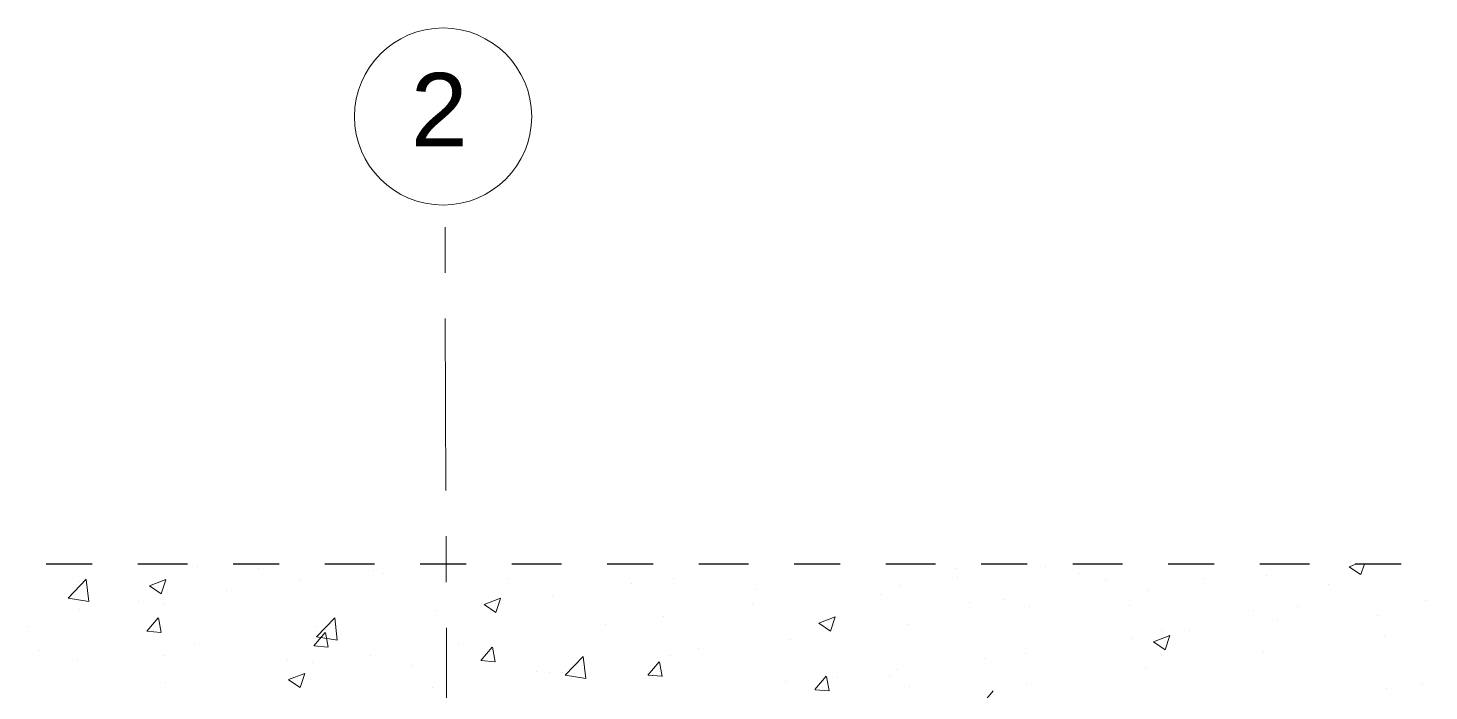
# Model space of a CAD drawing. Header units: inches. Extents: x -1721 to -596, y -6348 to -3031.
# Drawn here: x -800.536 to -797.479, y -3125.723 to -3124.276 of the extents above; entities that cross this region are included whole.
import ezdxf

# ---------------------------------------------------------------- set-up
doc = ezdxf.new("R2010")
doc.units = ezdxf.units.IN
doc.header["$MEASUREMENT"] = 0
for name, pattern in [('$0$ACAD_ISO10W100', [18, 12, -3, 0, -3]), ('$0$CENTERX2', [4, 2.5, -0.5, 0.5, -0.5]), ('$0$CENTRO2', [1.125, 0.75, -0.125, 0.125, -0.125])]:
    doc.linetypes.add(name, pattern=pattern)
for name, color, linetype, lineweight in [('$0$A-ELEV-PATT', 8, 'Continuous', 18), ('$0$AA pareti non sezionate', 2, 'Continuous', 25), ('$1$AA - linee quote', 3, 'Continuous', 13)]:
    doc.layers.add(name, color=color, linetype=linetype, lineweight=lineweight)
doc.styles.add('$0$ARIAL', font='Arial.ttf')

msp = doc.modelspace()

# ---------------------------------------------------------------- linework, layer by layer
at = {"layer": '$0$A-ELEV-PATT', "linetype": 'Continuous'}
for p, q in [((-800.1659, -3125.452), (-800.1659, -3125.452)), ((-798.3155, -3125.4509), (-798.3155, -3125.4509)), ((-797.6536, -3125.452), (-797.6365, -3125.4454)), ((-797.6535, -3125.4521), (-797.6283, -3125.4692)), ((-797.6282, -3125.4692), (-797.6202, -3125.4454)), ((-800.4483, -3125.5207), (-800.4088, -3125.4794)), ((-800.4225, -3125.4845), (-800.4225, -3125.4845)), ((-800.4031, -3125.5278), (-800.4087, -3125.4796)), ((-800.2707, -3125.4938), (-800.2351, -3125.4801)), ((-800.2452, -3125.511), (-800.2349, -3125.4803)), ((-800.0319, -3125.4553), (-800.0319, -3125.4553)), ((-799.9414, -3125.4808), (-799.9414, -3125.4808)), ((-799.7822, -3125.4612), (-799.7822, -3125.4612)), ((-799.7607, -3125.4667), (-799.7607, -3125.4667)), ((-799.4895, -3125.4782), (-799.4895, -3125.4782)), ((-799.1269, -3125.4766), (-799.1269, -3125.4766)), ((-798.5119, -3125.4558), (-798.5119, -3125.4558)), ((-798.5079, -3125.4762), (-798.5079, -3125.4762)), ((-798.2407, -3125.4672), (-798.2407, -3125.4672)), ((-798.1848, -3125.4788), (-798.1848, -3125.4788)), ((-797.9695, -3125.4787), (-797.9695, -3125.4787)), ((-797.8344, -3125.471), (-797.8344, -3125.471)), ((-800.2705, -3125.4939), (-800.2453, -3125.511)), ((-800.1031, -3125.5034), (-800.1031, -3125.5034)), ((-799.3908, -3125.5147), (-799.3908, -3125.5147)), ((-799.2183, -3125.4896), (-799.2183, -3125.4896)), ((-798.9471, -3125.5011), (-798.9471, -3125.5011)), ((-798.676, -3125.5125), (-798.676, -3125.5125)), ((-798.6351, -3125.4929), (-798.6351, -3125.4929)), ((-798.091, -3125.5036), (-798.091, -3125.5036)), ((-797.6984, -3125.4901), (-797.6984, -3125.4901)), ((-800.4482, -3125.5208), (-800.4031, -3125.5278)), ((-800.4226, -3125.5455), (-800.4226, -3125.5455)), ((-800.2955, -3125.5288), (-800.2955, -3125.5288)), ((-800.2377, -3125.5317), (-800.2377, -3125.5317)), ((-799.5406, -3125.5345), (-799.505, -3125.5208)), ((-799.5405, -3125.5346), (-799.5152, -3125.5517)), ((-799.5152, -3125.5517), (-799.5049, -3125.521)), ((-798.9559, -3125.5352), (-798.9559, -3125.5352)), ((-798.4811, -3125.5296), (-798.4811, -3125.5296)), ((-798.4048, -3125.524), (-798.4048, -3125.524)), ((-798.3518, -3125.5393), (-798.3518, -3125.5393)), ((-798.1336, -3125.5355), (-798.1336, -3125.5355)), ((-797.7668, -3125.5395), (-797.7668, -3125.5395)), ((-797.4879, -3125.5247), (-797.4879, -3125.5247)), ((-800.2763, -3125.5928), (-800.2518, -3125.5636)), ((-800.2454, -3125.5957), (-800.2513, -3125.5638)), ((-799.9062, -3125.6048), (-799.8666, -3125.5635)), ((-799.861, -3125.6119), (-799.8666, -3125.5636)), ((-799.6474, -3125.5472), (-799.6474, -3125.5472)), ((-799.1483, -3125.5605), (-799.1483, -3125.5605)), ((-798.8105, -3125.5752), (-798.775, -3125.5615)), ((-798.8104, -3125.5753), (-798.7852, -3125.5923)), ((-798.7851, -3125.5923), (-798.7748, -3125.5616)), ((-797.8624, -3125.5469), (-797.8624, -3125.5469)), ((-797.8088, -3125.5669), (-797.8088, -3125.5669)), ((-797.5912, -3125.5584), (-797.5912, -3125.5584)), ((-800.5339, -3125.5825), (-800.5339, -3125.5825)), ((-800.2762, -3125.5929), (-800.2458, -3125.5955)), ((-799.9119, -3125.6247), (-799.8874, -3125.5955)), ((-799.9082, -3125.583), (-799.9082, -3125.583)), ((-799.9061, -3125.6049), (-799.8609, -3125.6119)), ((-799.8811, -3125.6275), (-799.8869, -3125.5957)), ((-799.2755, -3125.5772), (-799.2755, -3125.5772)), ((-798.7773, -3125.5805), (-798.7773, -3125.5805)), ((-798.6157, -3125.5774), (-798.6157, -3125.5774)), ((-798.0805, -3125.6158), (-798.0449, -3125.6022)), ((-798.0631, -3125.5903), (-798.0631, -3125.5903)), ((-798.055, -3125.633), (-798.0447, -3125.6023)), ((-798.0012, -3125.5922), (-798.0012, -3125.5922)), ((-797.5767, -3125.6021), (-797.5767, -3125.6021)), ((-800.5112, -3125.6338), (-800.5112, -3125.6338)), ((-800.172, -3125.6211), (-800.172, -3125.6211)), ((-799.9118, -3125.6248), (-799.8815, -3125.6274)), ((-799.5963, -3125.6195), (-799.5963, -3125.6195)), ((-799.5475, -3125.6566), (-799.523, -3125.6274)), ((-799.5167, -3125.6594), (-799.5226, -3125.6276)), ((-799.0736, -3125.6313), (-799.0736, -3125.6313)), ((-798.8723, -3125.6099), (-798.8723, -3125.6099)), ((-798.1283, -3125.609), (-798.1283, -3125.609)), ((-798.0804, -3125.616), (-798.0551, -3125.633)), ((-800.4286, -3125.6536), (-800.4286, -3125.6536)), ((-800.2401, -3125.6452), (-800.2401, -3125.6452)), ((-799.9689, -3125.6567), (-799.9689, -3125.6567)), ((-799.9159, -3125.6616), (-799.9159, -3125.6616)), ((-799.7887, -3125.6448), (-799.7887, -3125.6448)), ((-799.6977, -3125.6682), (-799.6977, -3125.6682)), ((-799.5474, -3125.6566), (-799.5171, -3125.6593)), ((-799.364, -3125.6888), (-799.3244, -3125.6476)), ((-799.3188, -3125.696), (-799.3244, -3125.6477)), ((-799.1832, -3125.6885), (-799.1587, -3125.6593)), ((-799.1523, -3125.6913), (-799.1582, -3125.6595)), ((-799.1331, -3125.6457), (-799.1331, -3125.6457)), ((-798.4492, -3125.6512), (-798.4492, -3125.6512)), ((-798.3594, -3125.6412), (-798.3594, -3125.6412)), ((-797.8406, -3125.6401), (-797.8406, -3125.6401)), ((-799.9674, -3125.6983), (-799.9319, -3125.6847)), ((-799.9673, -3125.6985), (-799.942, -3125.7155)), ((-799.942, -3125.7155), (-799.9317, -3125.6848)), ((-799.4265, -3125.6796), (-799.4265, -3125.6796)), ((-799.397, -3125.6838), (-799.397, -3125.6838)), ((-799.3699, -3125.6822), (-799.3699, -3125.6822)), ((-799.3639, -3125.689), (-799.3187, -3125.696)), ((-799.1831, -3125.6885), (-799.1527, -3125.6912)), ((-799.1553, -3125.6911), (-799.1553, -3125.6911)), ((-798.8188, -3125.7203), (-798.7943, -3125.6912)), ((-798.788, -3125.7232), (-798.7938, -3125.6913)), ((-798.7687, -3125.6933), (-798.7687, -3125.6933)), ((-798.6556, -3125.692), (-798.6556, -3125.692)), ((-798.6416, -3125.6765), (-798.6416, -3125.6765)), ((-798.0972, -3125.6727), (-798.0972, -3125.6727)), ((-800.2367, -3125.7038), (-800.2367, -3125.7038)), ((-799.6535, -3125.7163), (-799.6535, -3125.7163)), ((-798.8841, -3125.7025), (-798.8841, -3125.7025)), ((-798.8187, -3125.7204), (-798.7883, -3125.7231)), ((-798.613, -3125.714), (-798.613, -3125.714)), ((-798.4544, -3125.7522), (-798.4299, -3125.723)), ((-798.358, -3125.7084), (-798.358, -3125.7084)), ((-797.5728, -3125.7172), (-797.5728, -3125.7172)), ((-797.4944, -3125.7083), (-797.4944, -3125.7083))]:
    msp.add_line(p, q, dxfattribs=at)
at = {"layer": '$0$AA pareti non sezionate', "linetype": '$0$ACAD_ISO10W100', "ltscale": 0.009}
msp.add_line((-806.0081, -3125.4454), (-796.5552, -3125.4454), dxfattribs=at)
at = {"layer": '$1$AA - linee quote', "linetype": '$0$CENTRO2', "ltscale": 0.5}
msp.add_line((-799.6152, -3127.9854), (-799.6261, -3124.6626), dxfattribs=at)
at = {"layer": '$1$AA - linee quote'}
msp.add_circle((-799.6302, -3124.4693), 0.1933, dxfattribs=at)

# ---------------------------------------------------------------- texts
at = {"layer": '$1$AA - linee quote', "linetype": '$0$CENTERX2', "ltscale": 5, "style": '$0$ARIAL'}
msp.add_attdef('2', (-799.7008, -3124.5341), '', height=0.16, dxfattribs=at)

doc.saveas('drawing.dxf')
